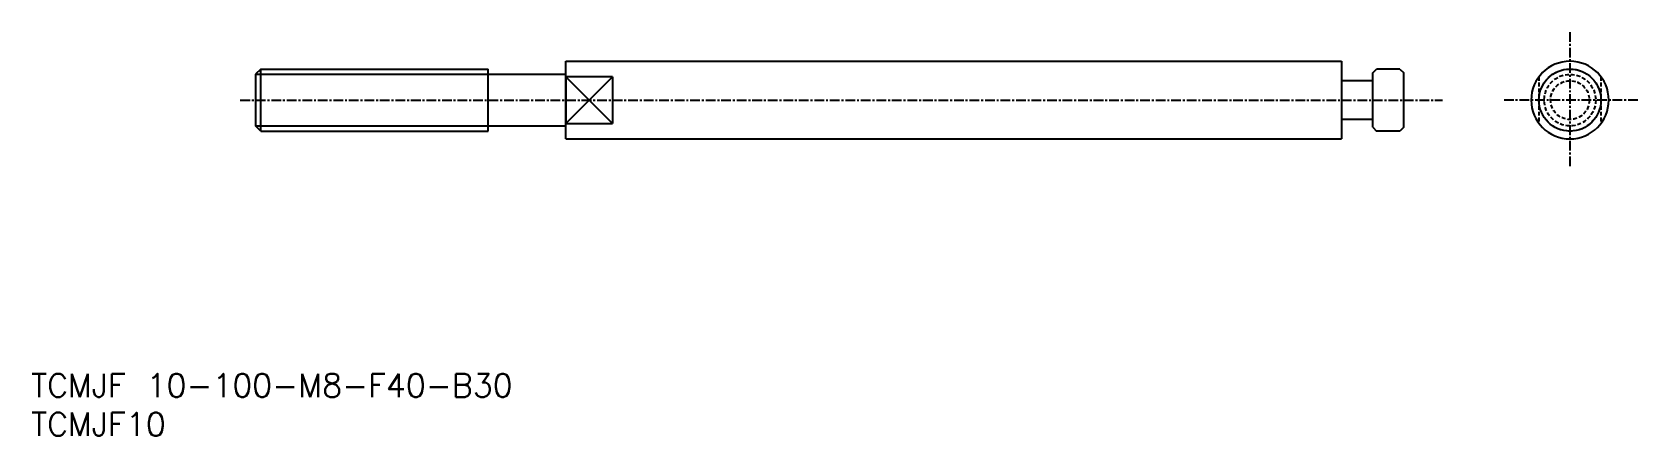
# Model space of a CAD drawing. Extents: x 7 to 214, y 1 to 53.
import ezdxf

# ---------------------------------------------------------------- set-up
doc = ezdxf.new("R2010")
doc.units = 0
doc.linetypes.add('CENTER', pattern=[2, 1.25, -0.25, 0.25, -0.25])
doc.linetypes.add('DASHED', pattern=[0.75, 0.5, -0.25])
doc.layers.get('0').update_dxf_attribs({"linetype": 'CONTINUOUS'})
doc.layers.add('CENTER', color=1, linetype='CENTER')
doc.styles.get("Standard").update_dxf_attribs({"font": 'txt.shx'})

msp = doc.modelspace()

# ---------------------------------------------------------------- linework, layer by layer
at = {"color": 7, "linetype": 'CONTINUOUS'}
for p, q in [((36.45, 47.86), (35.77, 47.18)), ((36.45, 47.86), (65.77, 47.86)), ((36.45, 39.86), (36.45, 47.86)), ((65.77, 39.86), (65.77, 47.86)), ((75.77, 38.86), (75.77, 48.86)), ((75.77, 48.86), (175.77, 48.86)), ((175.77, 48.86), (175.77, 38.86)), ((179.77, 47.36), (180.27, 47.86)), ((183.27, 47.86), (180.27, 47.86)), ((183.27, 47.86), (183.77, 47.36)), ((35.77, 47.18), (35.77, 40.54)), ((65.77, 47.18), (75.77, 47.18)), ((75.77, 40.86), (81.77, 46.86)), ((75.77, 46.86), (81.77, 40.86)), ((75.77, 46.86), (75.77, 40.86)), ((81.77, 46.86), (75.77, 46.86)), ((81.77, 46.86), (81.77, 40.86)), ((179.77, 46.36), (175.77, 46.36)), ((179.77, 40.36), (179.77, 47.36)), ((183.77, 40.36), (183.77, 47.36)), ((36.45, 39.86), (35.77, 40.54)), ((36.45, 39.86), (65.77, 39.86)), ((65.77, 40.54), (75.77, 40.54)), ((75.77, 40.86), (81.77, 40.86)), ((179.77, 41.36), (175.77, 41.36)), ((179.77, 40.36), (180.27, 39.86)), ((183.27, 39.86), (180.27, 39.86)), ((183.77, 40.36), (183.27, 39.86)), ((75.77, 38.86), (175.77, 38.86))]:
    msp.add_line(p, q, dxfattribs=at)
at = {"color": 3, "linetype": 'CONTINUOUS'}
for p, q in [((35.77, 47.18), (65.77, 47.18)), ((35.77, 40.54), (65.77, 40.54))]:
    msp.add_line(p, q, dxfattribs=at)
at = {"color": 3, "linetype": 'DASHED'}
for p, q in [((201.2, 46.86), (201.2, 40.86)), ((209.2, 46.86), (209.2, 40.86))]:
    msp.add_line(p, q, dxfattribs=at)
for radius in [4, 3.32, 2.5]:
    msp.add_circle((205.2, 43.86), radius, dxfattribs=at)
at = {"color": 7, "linetype": 'CONTINUOUS'}
msp.add_circle((205.2, 43.86), 4, dxfattribs=at)
for start, end in [(0, 180), (180, 0)]:
    msp.add_arc((205.2, 43.86), 5, start, end, dxfattribs=at)
at = {"layer": 'CENTER', "color": 1, "linetype": 'CENTER'}
for p, q in [((205.2, 52.61), (205.2, 35.11)), ((33.8, 43.86), (188.77, 43.86)), ((213.95, 43.86), (196.45, 43.86))]:
    msp.add_line(p, q, dxfattribs=at)

# ---------------------------------------------------------------- texts
at = {"color": 7, "linetype": 'CONTINUOUS'}
for s, p in [('TCMJF 10-100-M8-F40-B30', (6.83, 5.61)), ('TCMJF10', (6.83, 0.61))]:
    msp.add_text(s, height=3, dxfattribs=at).set_placement(p)

doc.saveas('drawing.dxf')
